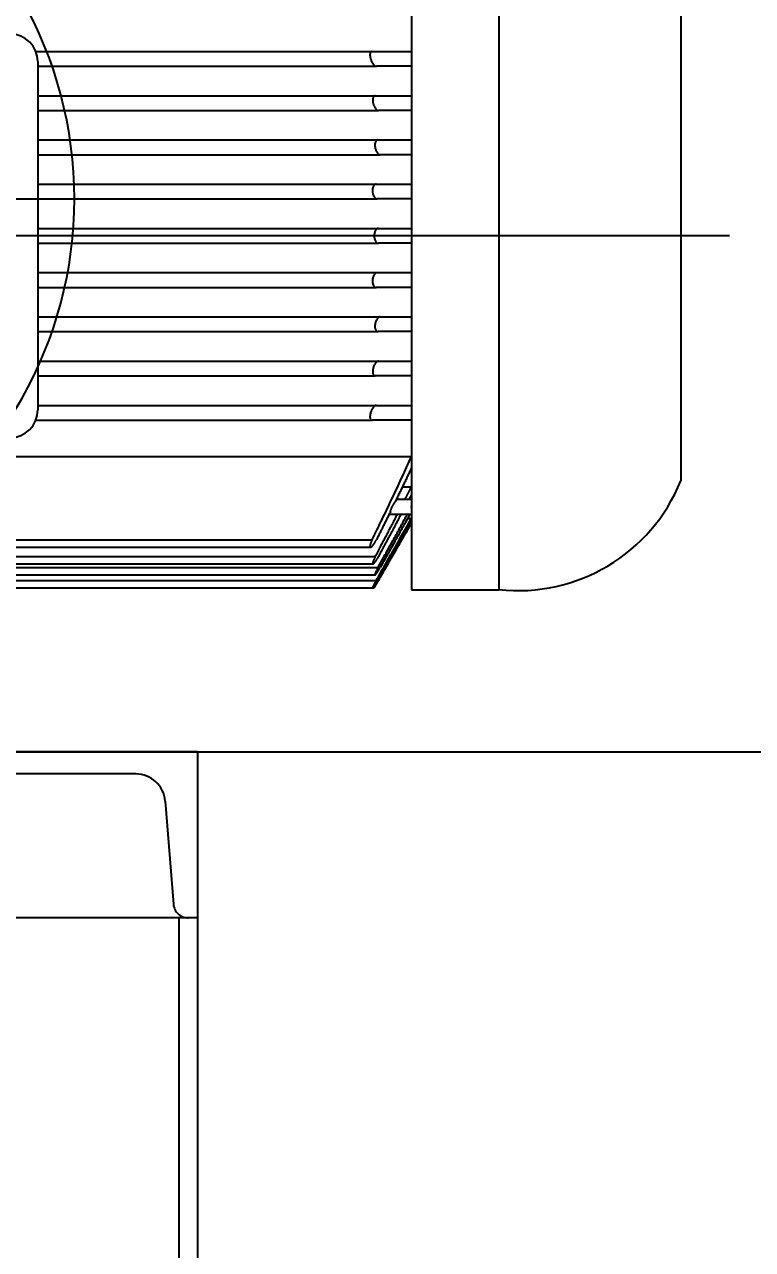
# Model space of a CAD drawing. Header units: millimetres. Extents: x -283029 to -254660, y -24907 to 10674.
# Drawn here: x -279103.04 to -279093.39, y -17727.44 to -17711.19 of the extents above; entities that cross this region are included whole.
import ezdxf

# ---------------------------------------------------------------- set-up
doc = ezdxf.new("R2010")
doc.units = ezdxf.units.MM
doc.header["$LTSCALE"] = 100
doc.header["$PDMODE"] = 3
for name, pattern in [('AM_DIN_G_W050', [13.75, 9.75, -1.5, 1, -1.5]), ('AUSGEZOGEN', [1, 1, 0]), ('VERDECKT-LANG', [7.5, 5, -2.5])]:
    doc.linetypes.add(name, pattern=pattern)
for name, color, linetype in [('AM_0', 7, 'Continuous'), ('NORMAL', 7, 'AUSGEZOGEN'), ('NORMALHAUBE', 6, 'Continuous'), ('VERDECKT', 2, 'VERDECKT-LANG')]:
    doc.layers.add(name, color=color, linetype=linetype)
doc.layers.add('AM_7', color=4, linetype='AM_DIN_G_W050', lineweight=25)
doc.dimstyles.new('ISO-25', dxfattribs={"dimtxt": 18, "dimasz": 60, "dimexe": 6, "dimexo": 6, "dimgap": 15, "dimtad": 1, "dimdec": 0, "dimlunit": 3, "dimtxsty": 'Standard', "dimcen": 2.5, "dimclrd": 1, "dimclre": 1, "dimclrt": 1, "dimadec": 0, "dimazin": 0, "dimtfac": 1, "dimtdec": 0, "dimtmove": 0, "dimatfit": 3, "dimfxl": 1, "dimarcsym": 0})

# ---------------------------------------------------------------- blocks, each defined once
blk = doc.blocks.new('BLOCK14_35_56_21_5_2007_10')
at = {"color": 7, "linetype": 'Continuous'}
for p, q in [((588, 207), (588, 15)), ((611.7, 207), (611.7, 15)), ((661, 177.5), (661, 44.5)), ((486.23, 161), (577.34, 161)), ((576.78, 160.22), (576.77, 160.06)), ((576.77, 160.06), (576.77, 159.9)), ((576.77, 159.9), (576.79, 159.72)), ((576.8, 160.36), (576.78, 160.22)), ((576.79, 159.72), (576.81, 159.54)), ((576.83, 160.5), (576.8, 160.36)), ((576.81, 159.54), (576.84, 159.35)), ((576.87, 160.62), (576.83, 160.5)), ((576.92, 160.72), (576.87, 160.62)), ((576.97, 160.81), (576.92, 160.72)), ((577.03, 160.88), (576.97, 160.81)), ((577.1, 160.93), (577.03, 160.88)), ((577.17, 160.97), (577.1, 160.93)), ((577.25, 160.99), (577.17, 160.97)), ((577.34, 161), (577.25, 160.99)), ((577.34, 161), (588, 161)), ((486.75, 158.25), (486.75, 63.75)), ((486.75, 157), (578.5, 157)), ((576.84, 159.35), (576.88, 159.16)), ((576.88, 159.16), (576.93, 158.98)), ((576.93, 158.98), (576.99, 158.79)), ((576.99, 158.79), (577.06, 158.61)), ((577.06, 158.61), (577.12, 158.44)), ((577.12, 158.44), (577.2, 158.28)), ((577.2, 158.28), (577.28, 158.12)), ((577.28, 158.12), (577.37, 157.96)), ((577.37, 157.96), (577.46, 157.82)), ((577.46, 157.82), (577.55, 157.68)), ((577.55, 157.68), (577.64, 157.56)), ((577.64, 157.56), (577.74, 157.44)), ((577.74, 157.44), (577.84, 157.34)), ((577.84, 157.34), (577.93, 157.26)), ((577.93, 157.26), (578.03, 157.18)), ((578.03, 157.18), (578.12, 157.12)), ((578.12, 157.12), (578.22, 157.07)), ((578.22, 157.07), (578.31, 157.03)), ((578.31, 157.03), (578.41, 157.01)), ((578.41, 157.01), (578.5, 157)), ((588, 157), (578.5, 157)), ((486.75, 149), (578.22, 149)), ((577.54, 148.08), (577.52, 147.91)), ((577.52, 147.91), (577.52, 147.74)), ((577.52, 147.74), (577.53, 147.56)), ((577.53, 147.56), (577.54, 147.38)), ((577.56, 148.23), (577.54, 148.08)), ((577.54, 147.38), (577.57, 147.19)), ((577.59, 148.38), (577.56, 148.23)), ((577.57, 147.19), (577.61, 147)), ((577.64, 148.51), (577.59, 148.38)), ((577.61, 147), (577.65, 146.81)), ((577.69, 148.63), (577.64, 148.51)), ((577.65, 146.81), (577.71, 146.62)), ((577.75, 148.73), (577.69, 148.63)), ((577.71, 146.62), (577.77, 146.44)), ((577.82, 148.81), (577.75, 148.73)), ((577.77, 146.44), (577.83, 146.27)), ((577.89, 148.88), (577.82, 148.81)), ((577.83, 146.27), (577.9, 146.12)), ((577.96, 148.93), (577.89, 148.88)), ((578.04, 148.97), (577.96, 148.93)), ((578.13, 148.99), (578.04, 148.97)), ((578.22, 149), (578.13, 148.99)), ((578.22, 149), (588, 149)), ((486.75, 145), (579.1, 145)), ((577.9, 146.12), (577.98, 145.96)), ((577.98, 145.96), (578.07, 145.82)), ((578.07, 145.82), (578.15, 145.68)), ((578.15, 145.68), (578.25, 145.55)), ((578.25, 145.55), (578.34, 145.44)), ((578.34, 145.44), (578.44, 145.34)), ((578.44, 145.34), (578.53, 145.25)), ((578.53, 145.25), (578.63, 145.17)), ((578.63, 145.17), (578.72, 145.11)), ((578.72, 145.11), (578.82, 145.07)), ((578.82, 145.07), (578.91, 145.03)), ((578.91, 145.03), (579.01, 145.01)), ((579.01, 145.01), (579.1, 145)), ((588, 145), (579.1, 145)), ((486.75, 137), (578.95, 137)), ((578.2, 136.26), (578.16, 136.1)), ((578.25, 136.4), (578.2, 136.26)), ((578.3, 136.52), (578.25, 136.4)), ((578.37, 136.64), (578.3, 136.52)), ((578.43, 136.73), (578.37, 136.64)), ((578.51, 136.81), (578.43, 136.73)), ((578.59, 136.88), (578.51, 136.81)), ((578.67, 136.93), (578.59, 136.88)), ((578.76, 136.97), (578.67, 136.93)), ((578.85, 136.99), (578.76, 136.97)), ((578.95, 137), (578.85, 136.99)), ((578.95, 137), (588, 137)), ((486.75, 133), (579.54, 133)), ((578.11, 135.76), (578.1, 135.58)), ((578.1, 135.58), (578.1, 135.4)), ((578.1, 135.4), (578.11, 135.22)), ((578.13, 135.94), (578.11, 135.76)), ((578.11, 135.22), (578.14, 135.03)), ((578.16, 136.1), (578.13, 135.94)), ((578.14, 135.03), (578.17, 134.83)), ((578.17, 134.83), (578.21, 134.64)), ((578.21, 134.64), (578.26, 134.46)), ((578.26, 134.46), (578.32, 134.28)), ((578.32, 134.28), (578.38, 134.12)), ((578.38, 134.12), (578.45, 133.96)), ((578.45, 133.96), (578.52, 133.82)), ((578.52, 133.82), (578.6, 133.68)), ((578.6, 133.68), (578.69, 133.56)), ((578.69, 133.56), (578.78, 133.44)), ((578.78, 133.44), (578.87, 133.34)), ((578.87, 133.34), (578.97, 133.25)), ((578.97, 133.25), (579.07, 133.17)), ((579.07, 133.17), (579.16, 133.11)), ((579.16, 133.11), (579.26, 133.06)), ((579.26, 133.06), (579.35, 133.03)), ((579.35, 133.03), (579.45, 133.01)), ((579.45, 133.01), (579.54, 133)), ((588, 133), (579.54, 133)), ((486.75, 125), (578.45, 125)), ((577.46, 123.43), (577.45, 123.25)), ((577.45, 123.25), (577.46, 123.06)), ((577.47, 123.61), (577.46, 123.43)), ((577.46, 123.06), (577.47, 122.87)), ((577.5, 123.79), (577.47, 123.61)), ((577.53, 123.97), (577.5, 123.79)), ((577.58, 124.13), (577.53, 123.97)), ((577.63, 124.28), (577.58, 124.13)), ((577.69, 124.41), (577.63, 124.28)), ((577.76, 124.54), (577.69, 124.41)), ((577.83, 124.64), (577.76, 124.54)), ((577.9, 124.73), (577.83, 124.64)), ((577.98, 124.81), (577.9, 124.73)), ((578.07, 124.88), (577.98, 124.81)), ((578.16, 124.93), (578.07, 124.88)), ((578.26, 124.97), (578.16, 124.93)), ((578.35, 124.99), (578.26, 124.97)), ((578.45, 125), (578.35, 124.99)), ((578.45, 125), (588, 125)), ((486.75, 121), (578.74, 121)), ((577.47, 122.87), (577.5, 122.68)), ((577.5, 122.68), (577.54, 122.49)), ((577.54, 122.49), (577.58, 122.31)), ((577.58, 122.31), (577.64, 122.13)), ((577.64, 122.13), (577.7, 121.97)), ((577.7, 121.97), (577.76, 121.82)), ((577.76, 121.82), (577.83, 121.69)), ((577.83, 121.69), (577.91, 121.56)), ((577.91, 121.56), (577.99, 121.45)), ((577.99, 121.45), (578.08, 121.34)), ((578.08, 121.34), (578.17, 121.25)), ((578.17, 121.25), (578.27, 121.17)), ((578.27, 121.17), (578.36, 121.11)), ((578.36, 121.11), (578.46, 121.06)), ((578.46, 121.06), (578.55, 121.03)), ((578.55, 121.03), (578.65, 121.01)), ((578.65, 121.01), (578.74, 121)), ((588, 121), (578.74, 121)), ((486.75, 113), (579.04, 113)), ((578.94, 112.99), (578.85, 112.97)), ((579.04, 113), (578.94, 112.99)), ((579.04, 113), (588, 113)), ((577.91, 111.28), (577.9, 111.09)), ((577.9, 111.09), (577.9, 110.91)), ((577.9, 110.91), (577.91, 110.72)), ((577.93, 111.47), (577.91, 111.28)), ((577.91, 110.72), (577.93, 110.53)), ((577.96, 111.65), (577.93, 111.47)), ((577.93, 110.53), (577.96, 110.35)), ((578, 111.83), (577.96, 111.65)), ((577.96, 110.35), (578, 110.17)), ((578.05, 112), (578, 111.83)), ((578, 110.17), (578.05, 110)), ((578.1, 112.16), (578.05, 112)), ((578.05, 110), (578.1, 109.84)), ((578.17, 112.3), (578.1, 112.16)), ((578.1, 109.84), (578.17, 109.7)), ((578.24, 112.43), (578.17, 112.3)), ((578.17, 109.7), (578.24, 109.57)), ((578.31, 112.54), (578.24, 112.43)), ((578.39, 112.65), (578.31, 112.54)), ((578.47, 112.74), (578.39, 112.65)), ((578.56, 112.82), (578.47, 112.74)), ((578.66, 112.89), (578.56, 112.82)), ((578.75, 112.94), (578.66, 112.89)), ((578.85, 112.97), (578.75, 112.94)), ((486.75, 109), (579.04, 109)), ((578.24, 109.57), (578.31, 109.46)), ((578.31, 109.46), (578.39, 109.35)), ((578.39, 109.35), (578.47, 109.26)), ((578.47, 109.26), (578.56, 109.18)), ((578.56, 109.18), (578.66, 109.11)), ((578.66, 109.11), (578.75, 109.06)), ((578.75, 109.06), (578.85, 109.03)), ((578.85, 109.03), (578.94, 109.01)), ((578.94, 109.01), (579.04, 109)), ((588, 109), (579.04, 109)), ((486.75, 101), (578.74, 101)), ((577.58, 99.69), (577.54, 99.51)), ((577.64, 99.87), (577.58, 99.69)), ((577.7, 100.03), (577.64, 99.87)), ((577.76, 100.18), (577.7, 100.03)), ((577.83, 100.31), (577.76, 100.18)), ((577.91, 100.44), (577.83, 100.31)), ((577.99, 100.55), (577.91, 100.44)), ((578.08, 100.66), (577.99, 100.55)), ((578.17, 100.75), (578.08, 100.66)), ((578.27, 100.83), (578.17, 100.75)), ((578.36, 100.89), (578.27, 100.83)), ((578.46, 100.94), (578.36, 100.89)), ((578.55, 100.97), (578.46, 100.94)), ((578.65, 100.99), (578.55, 100.97)), ((578.74, 101), (578.65, 100.99)), ((578.74, 101), (588, 101)), ((486.75, 97), (578.45, 97)), ((577.46, 98.94), (577.45, 98.75)), ((577.45, 98.75), (577.46, 98.57)), ((577.47, 99.13), (577.46, 98.94)), ((577.46, 98.57), (577.47, 98.39)), ((577.5, 99.32), (577.47, 99.13)), ((577.47, 98.39), (577.5, 98.21)), ((577.54, 99.51), (577.5, 99.32)), ((577.5, 98.21), (577.53, 98.03)), ((577.53, 98.03), (577.58, 97.87)), ((577.58, 97.87), (577.63, 97.72)), ((577.63, 97.72), (577.69, 97.59)), ((577.69, 97.59), (577.76, 97.46)), ((577.76, 97.46), (577.83, 97.36)), ((577.83, 97.36), (577.9, 97.27)), ((577.9, 97.27), (577.98, 97.19)), ((577.98, 97.19), (578.07, 97.12)), ((578.07, 97.12), (578.16, 97.07)), ((578.16, 97.07), (578.26, 97.03)), ((578.26, 97.03), (578.35, 97.01)), ((578.35, 97.01), (578.45, 97)), ((588, 97), (578.45, 97)), ((486.75, 89), (579.54, 89)), ((578.11, 86.78), (578.1, 86.6)), ((578.1, 86.6), (578.1, 86.42)), ((578.1, 86.42), (578.11, 86.24)), ((578.14, 86.97), (578.11, 86.78)), ((578.17, 87.17), (578.14, 86.97)), ((578.21, 87.36), (578.17, 87.17)), ((578.26, 87.54), (578.21, 87.36)), ((578.32, 87.72), (578.26, 87.54)), ((578.38, 87.88), (578.32, 87.72)), ((578.45, 88.04), (578.38, 87.88)), ((578.52, 88.18), (578.45, 88.04)), ((578.6, 88.32), (578.52, 88.18)), ((578.69, 88.44), (578.6, 88.32)), ((578.78, 88.56), (578.69, 88.44)), ((578.87, 88.66), (578.78, 88.56)), ((578.97, 88.75), (578.87, 88.66)), ((579.07, 88.83), (578.97, 88.75)), ((579.16, 88.89), (579.07, 88.83)), ((579.26, 88.94), (579.16, 88.89)), ((579.35, 88.97), (579.26, 88.94)), ((579.45, 88.99), (579.35, 88.97)), ((579.54, 89), (579.45, 88.99)), ((579.54, 89), (588, 89)), ((486.75, 85), (578.95, 85)), ((578.11, 86.24), (578.13, 86.06)), ((578.13, 86.06), (578.16, 85.9)), ((578.16, 85.9), (578.2, 85.74)), ((578.2, 85.74), (578.25, 85.6)), ((578.25, 85.6), (578.3, 85.48)), ((578.3, 85.48), (578.37, 85.36)), ((578.37, 85.36), (578.43, 85.27)), ((578.43, 85.27), (578.51, 85.19)), ((578.51, 85.19), (578.59, 85.12)), ((578.59, 85.12), (578.67, 85.07)), ((578.67, 85.07), (578.76, 85.03)), ((578.76, 85.03), (578.85, 85.01)), ((578.85, 85.01), (578.95, 85)), ((588, 85), (578.95, 85)), ((486.75, 77), (579.1, 77)), ((578.25, 76.45), (578.15, 76.32)), ((578.34, 76.56), (578.25, 76.45)), ((578.44, 76.66), (578.34, 76.56)), ((578.53, 76.75), (578.44, 76.66)), ((578.63, 76.83), (578.53, 76.75)), ((578.72, 76.89), (578.63, 76.83)), ((578.82, 76.93), (578.72, 76.89)), ((578.91, 76.97), (578.82, 76.93)), ((579.01, 76.99), (578.91, 76.97)), ((579.1, 77), (579.01, 76.99)), ((579.1, 77), (588, 77)), ((577.53, 74.44), (577.52, 74.26)), ((577.52, 74.26), (577.52, 74.09)), ((577.52, 74.09), (577.54, 73.92)), ((577.54, 74.62), (577.53, 74.44)), ((577.57, 74.81), (577.54, 74.62)), ((577.54, 73.92), (577.56, 73.77)), ((577.56, 73.77), (577.59, 73.62)), ((577.61, 75), (577.57, 74.81)), ((577.59, 73.62), (577.64, 73.49)), ((577.65, 75.19), (577.61, 75)), ((577.64, 73.49), (577.69, 73.37)), ((577.71, 75.38), (577.65, 75.19)), ((577.69, 73.37), (577.75, 73.27)), ((577.77, 75.56), (577.71, 75.38)), ((577.75, 73.27), (577.82, 73.19)), ((577.83, 75.73), (577.77, 75.56)), ((577.82, 73.19), (577.89, 73.12)), ((577.9, 75.88), (577.83, 75.73)), ((577.89, 73.12), (577.96, 73.07)), ((577.98, 76.04), (577.9, 75.88)), ((578.07, 76.18), (577.98, 76.04)), ((578.15, 76.32), (578.07, 76.18)), ((486.75, 73), (578.22, 73)), ((577.96, 73.07), (578.04, 73.03)), ((578.04, 73.03), (578.13, 73.01)), ((578.13, 73.01), (578.22, 73)), ((588, 73), (578.22, 73)), ((486.75, 65), (578.5, 65)), ((576.99, 63.21), (576.93, 63.02)), ((577.06, 63.39), (576.99, 63.21)), ((577.12, 63.56), (577.06, 63.39)), ((577.2, 63.72), (577.12, 63.56)), ((577.28, 63.88), (577.2, 63.72)), ((577.37, 64.04), (577.28, 63.88)), ((577.46, 64.18), (577.37, 64.04)), ((577.55, 64.32), (577.46, 64.18)), ((577.64, 64.44), (577.55, 64.32)), ((577.74, 64.56), (577.64, 64.44)), ((577.84, 64.66), (577.74, 64.56)), ((577.93, 64.74), (577.84, 64.66)), ((578.03, 64.82), (577.93, 64.74)), ((578.12, 64.88), (578.03, 64.82)), ((578.22, 64.93), (578.12, 64.88)), ((578.31, 64.97), (578.22, 64.93)), ((578.41, 64.99), (578.31, 64.97)), ((578.5, 65), (578.41, 64.99)), ((578.5, 65), (588, 65)), ((486.23, 61), (577.34, 61)), ((576.79, 62.28), (576.77, 62.1)), ((576.77, 62.1), (576.77, 61.94)), ((576.77, 61.94), (576.78, 61.78)), ((576.78, 61.78), (576.8, 61.64)), ((576.81, 62.46), (576.79, 62.28)), ((576.8, 61.64), (576.83, 61.5)), ((576.84, 62.65), (576.81, 62.46)), ((576.83, 61.5), (576.87, 61.38)), ((576.88, 62.84), (576.84, 62.65)), ((576.87, 61.38), (576.92, 61.28)), ((576.93, 63.02), (576.88, 62.84)), ((576.92, 61.28), (576.97, 61.19)), ((576.97, 61.19), (577.03, 61.12)), ((577.03, 61.12), (577.1, 61.07)), ((577.1, 61.07), (577.17, 61.03)), ((577.17, 61.03), (577.25, 61.01)), ((577.25, 61.01), (577.34, 61)), ((588, 61), (577.34, 61)), ((379, 51.13), (588, 51.13)), ((587.2, 49.35), (587.47, 49.94)), ((587.47, 49.94), (587.74, 50.54)), ((587.74, 50.54), (588, 51.13)), ((585.83, 46.31), (586.11, 46.92)), ((586.11, 46.92), (586.39, 47.53)), ((586.39, 47.53), (586.66, 48.14)), ((586.66, 48.14), (586.93, 48.74)), ((586.93, 48.74), (587.2, 49.35)), ((587.38, 46.69), (587.26, 46.44)), ((587.5, 46.94), (587.38, 46.69)), ((587.62, 47.2), (587.5, 46.94)), ((587.74, 47.45), (587.62, 47.2)), ((587.86, 47.7), (587.74, 47.45)), ((587.97, 47.95), (587.86, 47.7)), ((584.4, 43.2), (584.69, 43.83)), ((584.69, 43.83), (584.98, 44.45)), ((584.98, 44.45), (585.26, 45.07)), ((585.26, 45.07), (585.55, 45.69)), ((585.55, 45.69), (585.83, 46.31)), ((585.8, 43.34), (585.67, 43.08)), ((585.92, 43.6), (585.8, 43.34)), ((586.05, 43.86), (585.92, 43.6)), ((586.17, 44.12), (586.05, 43.86)), ((586.29, 44.38), (586.17, 44.12)), ((586.42, 44.64), (586.29, 44.38)), ((586.54, 44.9), (586.42, 44.64)), ((586.66, 45.16), (586.54, 44.9)), ((586.78, 45.41), (586.66, 45.16)), ((586.9, 45.67), (586.78, 45.41)), ((587.02, 45.93), (586.9, 45.67)), ((587.14, 46.18), (587.02, 45.93)), ((587.26, 46.44), (587.14, 46.18)), ((582.6, 39.36), (582.9, 40.01)), ((582.9, 40.01), (583.21, 40.65)), ((583.21, 40.65), (583.51, 41.3)), ((583.51, 41.3), (583.81, 41.93)), ((583.81, 41.93), (584.1, 42.57)), ((584.14, 39.9), (584.01, 39.63)), ((584.1, 42.57), (584.4, 43.2)), ((584.27, 40.17), (584.14, 39.9)), ((584.4, 40.44), (584.27, 40.17)), ((584.53, 40.71), (584.4, 40.44)), ((584.66, 40.97), (584.53, 40.71)), ((584.79, 41.24), (584.66, 40.97)), ((584.92, 41.5), (584.79, 41.24)), ((585.04, 41.77), (584.92, 41.5)), ((585.17, 42.03), (585.04, 41.77)), ((585.3, 42.3), (585.17, 42.03)), ((585.42, 42.56), (585.3, 42.3)), ((585.55, 42.82), (585.42, 42.56)), ((585.67, 43.08), (585.55, 42.82)), ((585.58, 42.88), (588, 42.88)), ((586.43, 39.79), (586.48, 39.89)), ((586.48, 39.89), (586.53, 39.99)), ((586.53, 39.99), (586.58, 40.09)), ((586.58, 40.09), (586.63, 40.18)), ((586.63, 40.18), (586.68, 40.28)), ((586.68, 40.28), (586.73, 40.38)), ((586.73, 40.38), (586.78, 40.48)), ((586.78, 40.48), (586.83, 40.57)), ((586.83, 40.57), (586.88, 40.67)), ((586.88, 40.67), (586.93, 40.77)), ((586.93, 40.77), (586.98, 40.87)), ((586.98, 40.87), (587.03, 40.96)), ((587.03, 40.96), (587.08, 41.06)), ((587.08, 41.06), (587.13, 41.16)), ((587.13, 41.16), (587.18, 41.25)), ((587.18, 41.25), (587.22, 41.35)), ((587.22, 41.35), (587.27, 41.45)), ((587.27, 41.45), (587.32, 41.54)), ((587.32, 41.54), (587.37, 41.64)), ((587.37, 41.64), (587.42, 41.73)), ((587.42, 41.73), (587.47, 41.83)), ((587.47, 41.83), (587.52, 41.93)), ((587.53, 39.89), (587.51, 39.86)), ((587.52, 41.93), (587.57, 42.02)), ((587.55, 39.93), (587.53, 39.89)), ((587.57, 39.97), (587.55, 39.93)), ((587.57, 42.02), (587.61, 42.12)), ((587.58, 40), (587.57, 39.97)), ((587.6, 40.04), (587.58, 40)), ((587.62, 40.07), (587.6, 40.04)), ((587.61, 42.12), (587.66, 42.21)), ((587.64, 40.11), (587.62, 40.07)), ((587.66, 40.14), (587.64, 40.11)), ((587.66, 42.21), (587.71, 42.31)), ((587.68, 40.18), (587.66, 40.14)), ((587.7, 40.22), (587.68, 40.18)), ((587.71, 40.25), (587.7, 40.22)), ((587.71, 42.31), (587.76, 42.41)), ((587.73, 40.29), (587.71, 40.25)), ((587.75, 40.32), (587.73, 40.29)), ((587.77, 40.36), (587.75, 40.32)), ((587.76, 42.41), (587.81, 42.5)), ((587.79, 40.39), (587.77, 40.36)), ((587.81, 40.43), (587.79, 40.39)), ((587.81, 42.5), (587.86, 42.6)), ((587.83, 40.46), (587.81, 40.43)), ((587.84, 40.5), (587.83, 40.46)), ((587.86, 40.54), (587.84, 40.5)), ((587.86, 42.6), (587.9, 42.69)), ((587.88, 40.57), (587.86, 40.54)), ((587.9, 40.61), (587.88, 40.57)), ((587.9, 42.69), (587.95, 42.79)), ((587.92, 40.64), (587.9, 40.61)), ((587.94, 40.68), (587.92, 40.64)), ((587.95, 40.71), (587.94, 40.68)), ((587.95, 42.79), (588, 42.88)), ((587.97, 40.75), (587.95, 40.71)), ((581.03, 36.07), (581.34, 36.74)), ((581.34, 36.74), (581.66, 37.4)), ((581.66, 37.4), (581.98, 38.06)), ((581.98, 38.06), (582.29, 38.71)), ((582.29, 38.71), (582.6, 39.36)), ((582.43, 36.54), (582.45, 36.62)), ((582.45, 36.62), (582.48, 36.7)), ((582.48, 36.7), (582.51, 36.78)), ((582.51, 36.78), (582.54, 36.86)), ((582.54, 36.86), (582.57, 36.94)), ((582.57, 36.94), (582.6, 37.02)), ((582.6, 37.02), (582.64, 37.1)), ((582.64, 37.1), (582.67, 37.18)), ((582.67, 37.18), (582.71, 37.26)), ((582.71, 37.26), (582.74, 37.34)), ((582.74, 37.34), (582.78, 37.42)), ((582.78, 37.42), (582.82, 37.51)), ((582.82, 37.51), (582.86, 37.59)), ((582.86, 37.59), (582.91, 37.67)), ((582.91, 37.67), (582.95, 37.75)), ((582.95, 37.75), (582.99, 37.84)), ((582.99, 37.84), (583.04, 37.92)), ((583.04, 37.92), (583.08, 38)), ((583.08, 38), (583.13, 38.07)), ((583.13, 38.07), (583.17, 38.15)), ((583.17, 38.15), (583.22, 38.23)), ((583.22, 38.23), (583.26, 38.3)), ((583.26, 38.3), (583.31, 38.37)), ((583.31, 38.37), (583.35, 38.44)), ((583.35, 38.44), (583.4, 38.51)), ((583.4, 38.51), (583.44, 38.57)), ((583.44, 38.57), (583.48, 38.64)), ((583.48, 38.64), (583.53, 38.7)), ((583.53, 38.7), (583.57, 38.76)), ((583.57, 38.76), (583.62, 38.82)), ((583.75, 39.09), (583.62, 38.82)), ((583.88, 39.36), (583.75, 39.09)), ((584.01, 39.63), (583.88, 39.36)), ((588, 39.5), (583.95, 39.5)), ((586.28, 39.5), (586.33, 39.6)), ((586.33, 39.6), (586.38, 39.7)), ((586.38, 39.7), (586.43, 39.79)), ((587.34, 39.54), (587.32, 39.5)), ((587.36, 39.57), (587.34, 39.54)), ((587.38, 39.61), (587.36, 39.57)), ((587.4, 39.64), (587.38, 39.61)), ((587.42, 39.68), (587.4, 39.64)), ((587.44, 39.72), (587.42, 39.68)), ((587.45, 39.75), (587.44, 39.72)), ((587.47, 39.79), (587.45, 39.75)), ((587.49, 39.82), (587.47, 39.79)), ((587.51, 39.86), (587.49, 39.82)), ((587.97, 37.41), (587.98, 37.42)), ((587.97, 37.4), (587.97, 37.41)), ((587.97, 37.41), (587.97, 37.41)), ((587.97, 37.41), (587.97, 37.41)), ((587.97, 37.41), (587.97, 37.41)), ((587.97, 37.41), (587.97, 37.41)), ((587.97, 37.41), (587.97, 37.41)), ((587.98, 37.42), (587.98, 37.43)), ((587.98, 37.43), (587.98, 37.43)), ((587.98, 37.43), (587.98, 37.43)), ((587.98, 37.43), (587.98, 37.43)), ((587.98, 37.43), (587.98, 37.43)), ((587.98, 37.43), (587.99, 37.43)), ((587.98, 37.42), (587.98, 37.42)), ((587.98, 37.42), (587.98, 37.42)), ((587.98, 37.42), (587.98, 37.42)), ((587.98, 37.42), (587.98, 37.42)), ((587.98, 37.42), (587.98, 37.42)), ((587.98, 37.42), (587.98, 37.42)), ((587.99, 37.44), (587.99, 37.45)), ((587.99, 37.45), (587.99, 37.45)), ((587.99, 37.45), (587.99, 37.45)), ((587.99, 37.45), (587.99, 37.45)), ((587.99, 37.45), (588, 37.45)), ((587.99, 37.43), (587.99, 37.44)), ((587.99, 37.44), (587.99, 37.44)), ((587.99, 37.44), (587.99, 37.44)), ((587.99, 37.44), (587.99, 37.44)), ((587.99, 37.44), (587.99, 37.44)), ((587.99, 37.44), (587.99, 37.44)), ((588, 37.45), (588, 37.46)), ((588, 37.46), (588, 37.46)), ((588, 37.46), (588, 37.46)), ((588, 37.46), (588, 37.46)), ((588, 37.45), (588, 37.45)), ((579.39, 32.69), (579.72, 33.37)), ((579.72, 33.37), (580.05, 34.05)), ((580.05, 34.05), (580.38, 34.73)), ((580.38, 34.73), (580.7, 35.4)), ((580.7, 35.4), (581.03, 36.07)), ((580.94, 33.38), (580.83, 33.17)), ((581.05, 33.6), (580.94, 33.38)), ((581.16, 33.82), (581.05, 33.6)), ((581.27, 34.03), (581.16, 33.82)), ((581.37, 34.25), (581.27, 34.03)), ((581.48, 34.47), (581.37, 34.25)), ((581.59, 34.68), (581.48, 34.47)), ((581.69, 34.9), (581.59, 34.68)), ((581.8, 35.11), (581.69, 34.9)), ((581.9, 35.32), (581.8, 35.11)), ((582.01, 35.54), (581.9, 35.32)), ((581.99, 35.5), (588, 35.5)), ((582.11, 35.75), (582.01, 35.54)), ((582.22, 35.96), (582.11, 35.75)), ((582.32, 36.18), (582.22, 35.96)), ((582.32, 36.18), (582.34, 36.25)), ((582.34, 36.25), (582.36, 36.32)), ((582.36, 36.32), (582.38, 36.39)), ((582.38, 36.39), (582.4, 36.47)), ((582.4, 36.47), (582.43, 36.54)), ((582.93, 32.98), (583.09, 33.29)), ((583.09, 33.29), (583.26, 33.61)), ((583.26, 33.61), (583.42, 33.93)), ((583.42, 33.93), (583.59, 34.24)), ((583.59, 34.24), (583.75, 34.56)), ((583.75, 34.56), (583.91, 34.87)), ((584.06, 33.3), (583.9, 32.98)), ((583.91, 34.87), (584.07, 35.19)), ((584.23, 33.61), (584.06, 33.3)), ((584.07, 35.19), (584.23, 35.5)), ((584.4, 33.93), (584.23, 33.61)), ((584.57, 34.25), (584.4, 33.93)), ((584.73, 34.56), (584.57, 34.25)), ((584.9, 34.88), (584.73, 34.56)), ((585.06, 35.19), (584.9, 34.88)), ((585.23, 35.5), (585.06, 35.19)), ((585.65, 33.16), (585.87, 33.55)), ((585.87, 33.55), (586.08, 33.94)), ((586.08, 33.94), (586.29, 34.33)), ((586.29, 34.33), (586.51, 34.72)), ((586.56, 33.56), (586.34, 33.17)), ((586.51, 34.72), (586.72, 35.11)), ((586.77, 33.95), (586.56, 33.56)), ((586.72, 35.11), (586.93, 35.5)), ((586.99, 34.35), (586.77, 33.95)), ((586.95, 34.27), (588, 34.27)), ((587.21, 34.74), (586.99, 34.35)), ((587.42, 35.12), (587.21, 34.74)), ((587.24, 32.94), (587.5, 33.38)), ((587.64, 35.51), (587.42, 35.12)), ((587.5, 33.38), (587.75, 33.83)), ((587.75, 33.83), (588, 34.27)), ((588, 33.64), (587.76, 33.22)), ((577.69, 29.21), (578.03, 29.91)), ((577.9, 15.5), (588, 33)), ((578.03, 29.91), (578.38, 30.61)), ((578.38, 30.61), (578.72, 31.31)), ((578.72, 31.31), (579.06, 32)), ((579.06, 32), (579.39, 32.69)), ((579.29, 30.08), (579.18, 29.85)), ((579.4, 30.3), (579.29, 30.08)), ((579.52, 30.52), (579.4, 30.3)), ((579.63, 30.75), (579.52, 30.52)), ((579.74, 30.97), (579.63, 30.75)), ((579.85, 31.19), (579.74, 30.97)), ((579.96, 31.41), (579.85, 31.19)), ((580.07, 31.63), (579.96, 31.41)), ((580.18, 31.85), (580.07, 31.63)), ((580.29, 32.07), (580.18, 31.85)), ((580.4, 32.29), (580.29, 32.07)), ((580.51, 32.51), (580.4, 32.29)), ((580.62, 32.73), (580.51, 32.51)), ((580.73, 32.95), (580.62, 32.73)), ((580.83, 33.17), (580.73, 32.95)), ((581.24, 29.74), (581.41, 30.06)), ((581.41, 30.06), (581.58, 30.39)), ((581.58, 30.39), (581.75, 30.72)), ((581.75, 30.72), (581.92, 31.04)), ((581.92, 31.04), (582.09, 31.37)), ((582.09, 31.37), (582.26, 31.69)), ((582.35, 30.07), (582.18, 29.74)), ((582.26, 31.69), (582.43, 32.01)), ((582.53, 30.4), (582.35, 30.07)), ((582.43, 32.01), (582.59, 32.33)), ((582.7, 30.72), (582.53, 30.4)), ((582.59, 32.33), (582.76, 32.66)), ((582.87, 31.05), (582.7, 30.72)), ((582.76, 32.66), (582.93, 32.98)), ((583.04, 31.37), (582.87, 31.05)), ((583.22, 31.69), (583.04, 31.37)), ((583.39, 32.02), (583.22, 31.69)), ((583.56, 32.34), (583.39, 32.02)), ((583.73, 32.66), (583.56, 32.34)), ((583.66, 29.54), (583.89, 29.94)), ((583.9, 32.98), (583.73, 32.66)), ((583.89, 29.94), (584.11, 30.35)), ((584.11, 30.35), (584.33, 30.76)), ((584.55, 29.96), (584.32, 29.55)), ((584.33, 30.76), (584.56, 31.16)), ((584.78, 30.36), (584.55, 29.96)), ((584.56, 31.16), (584.78, 31.56)), ((584.78, 31.56), (585, 31.96)), ((585, 30.77), (584.78, 30.36)), ((585, 31.96), (585.21, 32.36)), ((585.23, 31.17), (585, 30.77)), ((585.21, 32.36), (585.43, 32.76)), ((585.45, 31.57), (585.23, 31.17)), ((585.43, 32.76), (585.65, 33.16)), ((585.44, 29.76), (585.7, 30.22)), ((585.67, 31.98), (585.45, 31.57)), ((585.9, 32.37), (585.67, 31.98)), ((585.7, 30.22), (585.96, 30.68)), ((586.02, 30.18), (585.77, 29.74)), ((586.12, 32.77), (585.9, 32.37)), ((585.96, 30.68), (586.22, 31.14)), ((586.27, 30.62), (586.02, 30.18)), ((586.08, 29.69), (586.32, 30.12)), ((586.34, 33.17), (586.12, 32.77)), ((586.22, 31.14), (586.48, 31.59)), ((586.52, 31.06), (586.27, 30.62)), ((586.32, 30.12), (586.56, 30.54)), ((586.48, 31.59), (586.74, 32.04)), ((586.77, 31.5), (586.52, 31.06)), ((586.56, 30.54), (586.81, 30.96)), ((586.74, 32.04), (586.99, 32.49)), ((587.02, 31.93), (586.77, 31.5)), ((586.81, 30.96), (587.05, 31.37)), ((586.99, 32.49), (587.24, 32.94)), ((587.27, 32.36), (587.02, 31.93)), ((587.05, 31.37), (587.29, 31.79)), ((587.51, 32.79), (587.27, 32.36)), ((587.29, 31.79), (587.53, 32.2)), ((587.76, 33.22), (587.51, 32.79)), ((587.53, 32.2), (587.76, 32.62)), ((587.65, 33.03), (588, 33.03)), ((587.76, 32.62), (588, 33.03)), ((389.66, 28.5), (577.34, 28.5)), ((576.78, 26.9), (576.77, 26.84)), ((576.77, 26.84), (576.77, 26.8)), ((576.77, 26.8), (576.77, 26.75)), ((576.77, 26.75), (576.77, 26.71)), ((576.77, 26.71), (576.78, 26.67)), ((576.79, 26.95), (576.78, 26.9)), ((576.78, 26.67), (576.79, 26.63)), ((576.8, 27.01), (576.79, 26.95)), ((576.79, 26.63), (576.8, 26.6)), ((576.81, 27.08), (576.8, 27.01)), ((576.8, 26.6), (576.81, 26.58)), ((576.82, 27.14), (576.81, 27.08)), ((576.84, 27.21), (576.82, 27.14)), ((576.86, 27.29), (576.84, 27.21)), ((576.88, 27.36), (576.86, 27.29)), ((576.9, 27.44), (576.88, 27.36)), ((576.93, 27.52), (576.9, 27.44)), ((576.95, 27.59), (576.93, 27.52)), ((576.98, 27.68), (576.95, 27.59)), ((577.01, 27.76), (576.98, 27.68)), ((577.04, 27.84), (577.01, 27.76)), ((577.08, 27.92), (577.04, 27.84)), ((577.11, 28), (577.08, 27.92)), ((577.14, 28.08), (577.11, 28)), ((577.12, 26.58), (577.16, 26.61)), ((577.18, 28.16), (577.14, 28.08)), ((577.16, 26.61), (577.2, 26.64)), ((577.22, 28.25), (577.18, 28.16)), ((577.2, 26.64), (577.24, 26.67)), ((577.26, 28.33), (577.22, 28.25)), ((577.24, 26.67), (577.28, 26.71)), ((577.3, 28.42), (577.26, 28.33)), ((577.28, 26.71), (577.33, 26.75)), ((577.34, 28.5), (577.3, 28.42)), ((577.33, 26.75), (577.37, 26.8)), ((577.34, 28.5), (577.69, 29.21)), ((577.37, 26.8), (577.42, 26.85)), ((577.42, 26.85), (577.47, 26.9)), ((577.47, 26.9), (577.52, 26.96)), ((577.52, 26.96), (577.56, 27.02)), ((577.56, 27.02), (577.61, 27.08)), ((577.61, 27.08), (577.66, 27.14)), ((577.66, 27.14), (577.71, 27.21)), ((577.71, 27.21), (577.76, 27.28)), ((577.76, 27.28), (577.81, 27.35)), ((577.81, 27.35), (577.86, 27.42)), ((577.86, 27.42), (577.91, 27.49)), ((577.91, 27.49), (577.96, 27.56)), ((577.96, 27.56), (578.01, 27.64)), ((578.01, 27.64), (578.06, 27.72)), ((578.06, 27.72), (578.11, 27.8)), ((578.11, 27.8), (578.16, 27.88)), ((578.16, 27.88), (578.21, 27.96)), ((578.21, 27.96), (578.26, 28.05)), ((578.26, 28.05), (578.31, 28.14)), ((578.31, 28.14), (578.36, 28.23)), ((578.36, 28.23), (578.4, 28.32)), ((578.4, 28.32), (578.45, 28.41)), ((578.45, 28.41), (578.5, 28.5)), ((578.61, 28.73), (578.5, 28.5)), ((578.73, 28.95), (578.61, 28.73)), ((578.84, 29.18), (578.73, 28.95)), ((578.95, 29.4), (578.84, 29.18)), ((579.07, 29.63), (578.95, 29.4)), ((579.18, 29.85), (579.07, 29.63)), ((579.49, 26.4), (579.67, 26.74)), ((579.67, 26.74), (579.84, 27.07)), ((579.84, 27.07), (580.02, 27.41)), ((580.02, 27.41), (580.2, 27.75)), ((580.2, 27.75), (580.37, 28.08)), ((580.37, 28.08), (580.55, 28.41)), ((580.57, 26.74), (580.39, 26.4)), ((580.55, 28.41), (580.72, 28.74)), ((580.75, 27.08), (580.57, 26.74)), ((580.72, 28.74), (580.89, 29.08)), ((580.93, 27.41), (580.75, 27.08)), ((580.89, 29.08), (581.07, 29.41)), ((581.11, 27.75), (580.93, 27.41)), ((581.07, 29.41), (581.24, 29.74)), ((581.29, 28.08), (581.11, 27.75)), ((581.47, 28.42), (581.29, 28.08)), ((581.65, 28.75), (581.47, 28.42)), ((581.83, 29.08), (581.65, 28.75)), ((582, 29.41), (581.83, 29.08)), ((581.83, 26.21), (582.06, 26.63)), ((582.18, 29.74), (582, 29.41)), ((582.06, 26.63), (582.29, 27.05)), ((582.29, 27.05), (582.52, 27.47)), ((582.7, 26.64), (582.46, 26.21)), ((582.52, 27.47), (582.75, 27.88)), ((582.93, 27.06), (582.7, 26.64)), ((582.75, 27.88), (582.98, 28.3)), ((583.17, 27.48), (582.93, 27.06)), ((582.98, 28.3), (583.21, 28.71)), ((583.4, 27.89), (583.17, 27.48)), ((583.21, 28.71), (583.44, 29.12)), ((583.63, 28.31), (583.4, 27.89)), ((583.44, 29.12), (583.66, 29.54)), ((583.57, 26.48), (583.84, 26.96)), ((583.86, 28.72), (583.63, 28.31)), ((583.96, 26.59), (583.7, 26.14)), ((583.84, 26.96), (584.11, 27.43)), ((584.09, 29.14), (583.86, 28.72)), ((584.22, 27.05), (583.96, 26.59)), ((584.08, 26.24), (584.34, 26.68)), ((584.32, 29.55), (584.09, 29.14)), ((584.11, 27.43), (584.38, 27.9)), ((584.48, 27.5), (584.22, 27.05)), ((584.34, 26.68), (584.59, 27.11)), ((584.38, 27.9), (584.65, 28.37)), ((584.74, 27.96), (584.48, 27.5)), ((584.59, 27.11), (584.84, 27.55)), ((584.65, 28.37), (584.91, 28.84)), ((585, 28.41), (584.74, 27.96)), ((584.84, 27.55), (585.09, 27.98)), ((584.91, 28.84), (585.18, 29.3)), ((585.26, 28.85), (585, 28.41)), ((585.09, 27.98), (585.34, 28.41)), ((585.18, 29.3), (585.44, 29.76)), ((585.51, 29.3), (585.26, 28.85)), ((585.34, 28.41), (585.58, 28.84)), ((585.77, 29.74), (585.51, 29.3)), ((585.58, 28.84), (585.83, 29.27)), ((585.83, 29.27), (586.08, 29.69)), ((388.78, 24), (578.22, 24)), ((390.07, 26.5), (576.93, 26.5)), ((576.81, 26.58), (576.82, 26.55)), ((576.82, 26.55), (576.84, 26.53)), ((576.84, 26.53), (576.86, 26.52)), ((576.86, 26.52), (576.88, 26.51)), ((576.88, 26.51), (576.9, 26.5)), ((576.9, 26.5), (576.93, 26.5)), ((576.93, 26.5), (576.95, 26.5)), ((576.95, 26.5), (576.99, 26.51)), ((576.99, 26.51), (577.02, 26.52)), ((577.02, 26.52), (577.05, 26.54)), ((577.05, 26.54), (577.09, 26.56)), ((577.09, 26.56), (577.12, 26.58)), ((577.89, 23.33), (577.86, 23.25)), ((577.93, 23.41), (577.89, 23.33)), ((577.97, 23.49), (577.93, 23.41)), ((578.01, 23.58), (577.97, 23.49)), ((578.05, 23.66), (578.01, 23.58)), ((578.09, 23.74), (578.05, 23.66)), ((578.13, 23.83), (578.09, 23.74)), ((578.18, 23.91), (578.13, 23.83)), ((578.22, 24), (578.18, 23.91)), ((578.22, 24), (578.4, 24.35)), ((578.4, 24.35), (578.59, 24.69)), ((578.59, 24.69), (578.77, 25.03)), ((578.66, 23.24), (578.71, 23.32)), ((578.71, 23.32), (578.76, 23.4)), ((578.76, 23.4), (578.81, 23.48)), ((578.77, 25.03), (578.95, 25.38)), ((578.81, 23.48), (578.86, 23.56)), ((578.86, 23.56), (578.91, 23.65)), ((578.91, 23.65), (578.96, 23.73)), ((578.95, 25.38), (579.13, 25.72)), ((578.96, 23.73), (579.01, 23.82)), ((579.01, 23.82), (579.06, 23.91)), ((579.06, 23.91), (579.1, 24)), ((579.29, 24.35), (579.1, 24)), ((579.13, 25.72), (579.31, 26.06)), ((579.48, 24.69), (579.29, 24.35)), ((579.31, 26.06), (579.49, 26.4)), ((579.66, 25.04), (579.48, 24.69)), ((579.84, 25.38), (579.66, 25.04)), ((580.03, 25.72), (579.84, 25.38)), ((580.21, 26.06), (580.03, 25.72)), ((580.17, 23.2), (580.41, 23.64)), ((580.39, 26.4), (580.21, 26.06)), ((580.41, 23.64), (580.65, 24.07)), ((580.65, 24.07), (580.88, 24.5)), ((581.02, 23.64), (580.78, 23.2)), ((580.88, 24.5), (581.12, 24.93)), ((581.26, 24.07), (581.02, 23.64)), ((581.12, 24.93), (581.36, 25.36)), ((581.51, 24.51), (581.26, 24.07)), ((581.36, 25.36), (581.59, 25.78)), ((581.75, 24.94), (581.51, 24.51)), ((581.59, 25.78), (581.83, 26.21)), ((581.63, 23.08), (581.92, 23.58)), ((581.99, 25.36), (581.75, 24.94)), ((582.09, 23.34), (581.82, 22.87)), ((581.92, 23.58), (582.19, 24.07)), ((582.22, 25.79), (581.99, 25.36)), ((582.37, 23.81), (582.09, 23.34)), ((582.19, 24.07), (582.47, 24.55)), ((582.46, 26.21), (582.22, 25.79)), ((582.28, 23.11), (582.54, 23.56)), ((582.63, 24.28), (582.37, 23.81)), ((582.47, 24.55), (582.75, 25.04)), ((582.54, 23.56), (582.8, 24.01)), ((582.9, 24.75), (582.63, 24.28)), ((582.75, 25.04), (583.02, 25.52)), ((582.8, 24.01), (583.06, 24.46)), ((583.17, 25.21), (582.9, 24.75)), ((583.02, 25.52), (583.3, 26)), ((583.06, 24.46), (583.31, 24.91)), ((583.43, 25.68), (583.17, 25.21)), ((583.3, 26), (583.57, 26.48)), ((583.31, 24.91), (583.57, 25.35)), ((583.7, 26.14), (583.43, 25.68)), ((583.57, 25.35), (583.83, 25.8)), ((583.83, 25.8), (584.08, 26.24)), ((388.05, 21), (578.95, 21)), ((389.4, 22), (577.6, 22)), ((577.53, 22.25), (577.52, 22.21)), ((577.52, 22.21), (577.52, 22.17)), ((577.52, 22.17), (577.52, 22.14)), ((577.52, 22.14), (577.52, 22.1)), ((577.52, 22.1), (577.53, 22.08)), ((577.54, 22.35), (577.53, 22.3)), ((577.53, 22.3), (577.53, 22.25)), ((577.53, 22.08), (577.53, 22.05)), ((577.53, 22.05), (577.54, 22.03)), ((577.56, 22.4), (577.54, 22.35)), ((577.54, 22.03), (577.55, 22.02)), ((577.55, 22.02), (577.57, 22.01)), ((577.57, 22.46), (577.56, 22.4)), ((577.59, 22.52), (577.57, 22.46)), ((577.57, 22.01), (577.59, 22)), ((577.61, 22.59), (577.59, 22.52)), ((577.59, 22), (577.6, 22)), ((577.6, 22), (577.63, 22)), ((577.63, 22.65), (577.61, 22.59)), ((577.65, 22.72), (577.63, 22.65)), ((577.63, 22), (577.65, 22.01)), ((577.68, 22.8), (577.65, 22.72)), ((577.65, 22.01), (577.68, 22.02)), ((577.7, 22.87), (577.68, 22.8)), ((577.68, 22.02), (577.71, 22.04)), ((577.73, 22.94), (577.7, 22.87)), ((577.71, 22.04), (577.74, 22.06)), ((577.76, 23.02), (577.73, 22.94)), ((577.74, 22.06), (577.77, 22.08)), ((577.79, 23.1), (577.76, 23.02)), ((577.77, 22.08), (577.81, 22.11)), ((577.83, 23.18), (577.79, 23.1)), ((577.81, 22.11), (577.84, 22.14)), ((577.86, 23.25), (577.83, 23.18)), ((577.84, 22.14), (577.88, 22.18)), ((577.88, 22.18), (577.91, 22.22)), ((577.91, 22.22), (577.95, 22.26)), ((577.95, 22.26), (578, 22.3)), ((578, 22.3), (578.04, 22.35)), ((578.04, 22.35), (578.08, 22.41)), ((578.08, 22.41), (578.13, 22.46)), ((578.13, 22.46), (578.17, 22.52)), ((578.17, 22.52), (578.22, 22.59)), ((578.22, 22.59), (578.27, 22.65)), ((578.27, 22.65), (578.32, 22.72)), ((578.32, 22.72), (578.37, 22.79)), ((578.37, 22.79), (578.42, 22.86)), ((578.41, 19.94), (578.38, 19.87)), ((578.44, 20.02), (578.41, 19.94)), ((578.42, 22.86), (578.47, 22.93)), ((578.48, 20.09), (578.44, 20.02)), ((578.47, 22.93), (578.52, 23.01)), ((578.51, 20.17), (578.48, 20.09)), ((578.55, 20.25), (578.51, 20.17)), ((578.52, 23.01), (578.57, 23.08)), ((578.59, 20.33), (578.55, 20.25)), ((578.57, 23.08), (578.61, 23.16)), ((578.63, 20.41), (578.59, 20.33)), ((578.61, 23.16), (578.66, 23.24)), ((578.68, 20.49), (578.63, 20.41)), ((578.72, 20.58), (578.68, 20.49)), ((578.76, 20.66), (578.72, 20.58)), ((578.81, 20.74), (578.76, 20.66)), ((578.85, 20.83), (578.81, 20.74)), ((578.9, 20.92), (578.85, 20.83)), ((578.86, 19.87), (578.91, 19.94)), ((578.95, 21), (578.9, 20.92)), ((578.91, 19.94), (578.96, 20.02)), ((578.95, 21), (579.19, 21.44)), ((578.96, 20.02), (579.01, 20.1)), ((579.01, 20.1), (579.05, 20.18)), ((579.05, 20.18), (579.1, 20.25)), ((579.1, 20.25), (579.15, 20.33)), ((579.15, 20.33), (579.2, 20.42)), ((579.19, 21.44), (579.44, 21.89)), ((579.2, 20.42), (579.25, 20.5)), ((579.25, 20.5), (579.3, 20.58)), ((579.3, 20.58), (579.35, 20.66)), ((579.35, 20.66), (579.39, 20.74)), ((579.39, 20.74), (579.44, 20.83)), ((579.44, 21.89), (579.68, 22.33)), ((579.44, 20.83), (579.49, 20.91)), ((579.49, 20.91), (579.54, 21)), ((579.79, 21.44), (579.54, 21)), ((579.63, 19.57), (579.92, 20.08)), ((579.68, 22.33), (579.92, 22.76)), ((580.04, 21.89), (579.79, 21.44)), ((580.16, 19.98), (579.88, 19.48)), ((579.92, 22.76), (580.17, 23.2)), ((579.92, 20.08), (580.21, 20.58)), ((580.29, 22.33), (580.04, 21.89)), ((580.44, 20.46), (580.16, 19.98)), ((580.21, 20.58), (580.5, 21.09)), ((580.53, 22.77), (580.29, 22.33)), ((580.41, 19.88), (580.68, 20.34)), ((580.72, 20.95), (580.44, 20.46)), ((580.5, 21.09), (580.78, 21.59)), ((580.78, 23.2), (580.53, 22.77)), ((580.68, 20.34), (580.95, 20.81)), ((581, 21.43), (580.72, 20.95)), ((580.78, 21.59), (581.07, 22.09)), ((580.95, 20.81), (581.22, 21.27)), ((581.28, 21.91), (581, 21.43)), ((581.07, 22.09), (581.35, 22.59)), ((581.22, 21.27), (581.48, 21.74)), ((581.55, 22.39), (581.28, 21.91)), ((581.35, 22.59), (581.63, 23.08)), ((581.48, 21.74), (581.75, 22.2)), ((581.82, 22.87), (581.55, 22.39)), ((581.75, 22.2), (582.01, 22.65)), ((582.01, 22.65), (582.28, 23.11)), ((388.55, 17.5), (578.45, 17.5)), ((388.86, 19), (578.14, 19)), ((577.99, 16.67), (577.95, 16.59)), ((578.03, 16.75), (577.99, 16.67)), ((578.08, 16.83), (578.03, 16.75)), ((578.12, 16.91), (578.08, 16.83)), ((578.11, 19.14), (578.1, 19.1)), ((578.1, 19.1), (578.1, 19.08)), ((578.1, 19.08), (578.1, 19.05)), ((578.1, 19.05), (578.1, 19.03)), ((578.1, 19.03), (578.11, 19.02)), ((578.12, 19.17), (578.11, 19.14)), ((578.11, 19.02), (578.12, 19.01)), ((578.14, 19.26), (578.12, 19.21)), ((578.12, 19.21), (578.12, 19.17)), ((578.12, 19.01), (578.13, 19)), ((578.17, 16.99), (578.12, 16.91)), ((578.13, 19), (578.14, 19)), ((578.15, 19.3), (578.14, 19.26)), ((578.14, 19), (578.16, 19)), ((578.17, 19.36), (578.15, 19.3)), ((578.16, 19), (578.17, 19.01)), ((578.19, 19.41), (578.17, 19.36)), ((578.17, 19.01), (578.19, 19.02)), ((578.21, 17.08), (578.17, 16.99)), ((578.21, 19.47), (578.19, 19.41)), ((578.19, 19.02), (578.22, 19.04)), ((578.23, 19.53), (578.21, 19.47)), ((578.26, 17.16), (578.21, 17.08)), ((578.21, 16.6), (578.26, 16.68)), ((578.22, 19.04), (578.24, 19.06)), ((578.26, 19.59), (578.23, 19.53)), ((578.24, 19.06), (578.27, 19.08)), ((578.28, 19.66), (578.26, 19.59)), ((578.31, 17.25), (578.26, 17.16)), ((578.26, 16.68), (578.31, 16.76)), ((578.27, 19.08), (578.3, 19.11)), ((578.31, 19.73), (578.28, 19.66)), ((578.3, 19.11), (578.33, 19.15)), ((578.34, 19.8), (578.31, 19.73)), ((578.35, 17.33), (578.31, 17.25)), ((578.31, 16.76), (578.36, 16.84)), ((578.33, 19.15), (578.36, 19.18)), ((578.38, 19.87), (578.34, 19.8)), ((578.4, 17.42), (578.35, 17.33)), ((578.36, 19.18), (578.4, 19.22)), ((578.36, 16.84), (578.41, 16.92)), ((578.4, 19.22), (578.43, 19.27)), ((578.45, 17.5), (578.4, 17.42)), ((578.41, 16.92), (578.46, 17.01)), ((578.43, 19.27), (578.47, 19.31)), ((578.45, 17.5), (578.75, 18.02)), ((578.46, 17.01), (578.5, 17.09)), ((578.47, 19.31), (578.51, 19.36)), ((578.5, 17.09), (578.55, 17.17)), ((578.51, 19.36), (578.55, 19.42)), ((578.56, 16.67), (578.52, 16.59)), ((578.55, 19.42), (578.59, 19.47)), ((578.55, 17.17), (578.6, 17.25)), ((578.61, 16.75), (578.56, 16.67)), ((578.59, 19.47), (578.63, 19.53)), ((578.6, 17.25), (578.65, 17.33)), ((578.66, 16.84), (578.61, 16.75)), ((578.63, 19.53), (578.67, 19.59)), ((578.65, 17.33), (578.7, 17.42)), ((578.7, 16.92), (578.66, 16.84)), ((578.67, 19.59), (578.72, 19.66)), ((578.7, 17.42), (578.74, 17.5)), ((578.75, 17), (578.7, 16.92)), ((578.72, 19.66), (578.76, 19.73)), ((579.03, 18), (578.74, 17.5)), ((578.74, 17.5), (579.04, 17.5)), ((578.75, 18.02), (579.04, 18.54)), ((578.8, 17.08), (578.75, 17)), ((578.76, 19.73), (578.81, 19.8)), ((578.85, 17.17), (578.8, 17.08)), ((578.81, 19.8), (578.86, 19.87)), ((578.9, 17.25), (578.85, 17.17)), ((578.94, 17.34), (578.9, 17.25)), ((578.99, 17.42), (578.94, 17.34)), ((579.04, 17.5), (578.99, 17.42)), ((579.32, 18.5), (579.03, 18)), ((579.04, 18.54), (579.34, 19.05)), ((579.04, 17.5), (579.32, 17.98)), ((579.6, 18.99), (579.32, 18.5)), ((579.32, 17.98), (579.59, 18.46)), ((579.34, 19.05), (579.63, 19.57)), ((579.59, 18.46), (579.87, 18.93)), ((579.88, 19.48), (579.6, 18.99)), ((579.87, 18.93), (580.14, 19.4)), ((580.14, 19.4), (580.41, 19.88)), ((389.1, 15.5), (577.9, 15.5)), ((389.54, 15.5), (577.46, 15.5)), ((577.46, 15.53), (577.45, 15.52)), ((577.45, 15.52), (577.45, 15.51)), ((577.45, 15.51), (577.46, 15.5)), ((577.47, 15.58), (577.46, 15.55)), ((577.46, 15.55), (577.46, 15.53)), ((577.46, 15.5), (577.47, 15.5)), ((577.46, 15.5), (577.46, 15.5)), ((577.48, 15.61), (577.47, 15.58)), ((577.47, 15.5), (577.48, 15.51)), ((577.49, 15.64), (577.48, 15.61)), ((577.48, 15.51), (577.5, 15.52)), ((577.5, 15.68), (577.49, 15.64)), ((577.52, 15.72), (577.5, 15.68)), ((577.5, 15.52), (577.51, 15.54)), ((577.51, 15.54), (577.53, 15.56)), ((577.54, 15.76), (577.52, 15.72)), ((577.53, 15.56), (577.55, 15.58)), ((577.56, 15.81), (577.54, 15.76)), ((577.55, 15.58), (577.57, 15.61)), ((577.58, 15.86), (577.56, 15.81)), ((577.57, 15.61), (577.6, 15.65)), ((577.61, 15.92), (577.58, 15.86)), ((577.6, 15.65), (577.63, 15.69)), ((577.64, 15.97), (577.61, 15.92)), ((577.63, 15.69), (577.66, 15.73)), ((577.67, 16.04), (577.64, 15.97)), ((577.66, 15.73), (577.69, 15.77)), ((577.7, 16.1), (577.67, 16.04)), ((577.69, 15.77), (577.72, 15.82)), ((577.73, 16.16), (577.7, 16.1)), ((577.72, 15.82), (577.75, 15.87)), ((577.76, 16.23), (577.73, 16.16)), ((577.75, 15.87), (577.79, 15.92)), ((577.8, 16.3), (577.76, 16.23)), ((577.79, 15.92), (577.83, 15.98)), ((577.83, 16.37), (577.8, 16.3)), ((577.87, 16.44), (577.83, 16.37)), ((577.83, 15.98), (577.86, 16.04)), ((577.86, 16.04), (577.9, 16.1)), ((577.91, 16.51), (577.87, 16.44)), ((577.9, 16.1), (577.94, 16.16)), ((577.91, 15.52), (577.9, 15.51)), ((577.9, 15.51), (577.9, 15.5)), ((577.9, 15.5), (577.9, 15.5)), ((577.95, 16.59), (577.91, 16.51)), ((577.92, 15.54), (577.91, 15.52)), ((577.93, 15.56), (577.92, 15.54)), ((577.94, 15.58), (577.93, 15.56)), ((577.94, 16.16), (577.99, 16.23)), ((577.96, 15.61), (577.94, 15.58)), ((577.98, 15.64), (577.96, 15.61)), ((578, 15.68), (577.98, 15.64)), ((577.99, 16.23), (578.03, 16.3)), ((578.02, 15.72), (578, 15.68)), ((578.05, 15.77), (578.02, 15.72)), ((578.03, 16.3), (578.07, 16.37)), ((578.08, 15.82), (578.05, 15.77)), ((578.07, 16.37), (578.12, 16.45)), ((578.1, 15.87), (578.08, 15.82)), ((578.14, 15.92), (578.1, 15.87)), ((578.12, 16.45), (578.17, 16.52)), ((578.17, 15.98), (578.14, 15.92)), ((578.17, 16.52), (578.21, 16.6)), ((578.2, 16.04), (578.17, 15.98)), ((578.24, 16.1), (578.2, 16.04)), ((578.27, 16.16), (578.24, 16.1)), ((578.31, 16.23), (578.27, 16.16)), ((578.35, 16.3), (578.31, 16.23)), ((578.39, 16.37), (578.35, 16.3)), ((578.43, 16.44), (578.39, 16.37)), ((578.47, 16.52), (578.43, 16.44)), ((578.52, 16.59), (578.47, 16.52)), ((588, 15), (611.7, 15))]:
    blk.add_line(p, q, dxfattribs=at)
for centre, radius, start, end in [((479.25, 158.25), 7.5, 0, 90), ((479.25, 63.75), 7.5, -90, 0), ((616.8, 62.43), 47.7, -96.1339, -22.0754)]:
    blk.add_arc(centre, radius, start, end, dxfattribs=at)
blk = doc.blocks.new('Antrieb mit Trommel')
at = {"layer": 'AM_7'}
blk.add_line((-682.2, -1090), (139.3, -1090), dxfattribs=at)
at = {"rotation": 180}
blk.add_blockref('BLOCK14_35_56_21_5_2007_10', (-8, -979), dxfattribs=at)
blk = doc.blocks.new('*D419')
at = {"color": 1, "lineweight": -2, "transparency": 16777216}
for p, q in [((-279151.111, -17724.615), (-279151.111, -17691.115)), ((-278713.469, -17714.836), (-278713.469, -17691.115)), ((-279091.111, -17697.115), (-278773.469, -17697.115))]:
    blk.add_line(p, q, dxfattribs=at)
at = {"color": 1, "transparency": 16777216}
for points in [[(-279091.111, -17687.115), (-279091.111, -17707.115), (-279151.111, -17697.115)], [(-278773.469, -17687.115), (-278773.469, -17707.115), (-278713.469, -17697.115)]]:
    blk.add_solid(points, dxfattribs=at)
at = {"layer": 'Defpoints', "color": 0, "transparency": 16777216}
for p in [(-278713.469, -17697.115), (-278713.469, -17720.836), (-279151.111, -17730.615)]:
    blk.add_point(p, dxfattribs=at)
at = {"color": 1, "transparency": 16777216, "insert": (-278932.29, -17673.115), "char_height": 18, "attachment_point": 5}
blk.add_mtext('36\'-6"', dxfattribs=at)

msp = doc.modelspace()

# ---------------------------------------------------------------- linework, layer by layer
at = {"layer": 'AM_0'}
msp.add_arc((-279107.756, -17713.501), 5.379, 300.9367, 59.0633, dxfattribs=at)
at = {"layer": 'AM_7'}
msp.add_line((-279113.379, -17713.501), (-279102.133, -17713.501), dxfattribs=at)
at = {"layer": 'NORMAL'}
msp.add_line((-279166.269, -17720.836), (-278713.469, -17720.836), dxfattribs=at)
at = {"layer": 'NORMALHAUBE'}
for p, q in [((-279100.748, -17720.836), (-279104.659, -17720.836)), ((-279102.703, -17720.836), (-279102.997, -17720.836)), ((-279102.997, -17720.836), (-279102.703, -17720.836)), ((-279100.748, -17720.836), (-279100.748, -17731.838))]:
    msp.add_line(p, q, dxfattribs=at)
at = {"layer": 'VERDECKT'}
for p, q in [((-279101.564, -17721.129), (-279103.843, -17721.129)), ((-279101.175, -17721.489), (-279101.065, -17722.856)), ((-279100.748, -17723.036), (-279104.659, -17723.036)), ((-279100.992, -17723.036), (-279100.992, -17731.838)), ((-279100.748, -17723.036), (-279100.87, -17723.036))]:
    msp.add_line(p, q, dxfattribs=at)
for centre, radius, start, end in [((-279101.564, -17721.52), 0.391, 4.572, 90), ((-279100.87, -17722.841), 0.196, 184.565, 270)]:
    msp.add_arc(centre, radius, start, end, dxfattribs=at)

# ---------------------------------------------------------------- block references
at = {"layer": 'NORMALHAUBE', "xscale": 0.04889662439359067, "yscale": 0.04889662439359067, "zscale": 0.04889662439359067, "rotation": 180}
msp.add_blockref('Antrieb mit Trommel', (-279127.054, -17767.288), dxfattribs=at)

# ---------------------------------------------------------------- dimensions: what is measured, and where the dimension line sits
at = {"color": 3}
dim = msp.add_linear_dim(base=(-278713.469, -17697.115), p1=(-279151.111, -17730.615), p2=(-278713.469, -17720.836), dimstyle='ISO-25', dxfattribs=at)
dim.commit()
dim.dimension.update_dxf_attribs({"geometry": '*D419', "text_midpoint": (-278932.29, -17673.115)})

doc.saveas('drawing.dxf')
